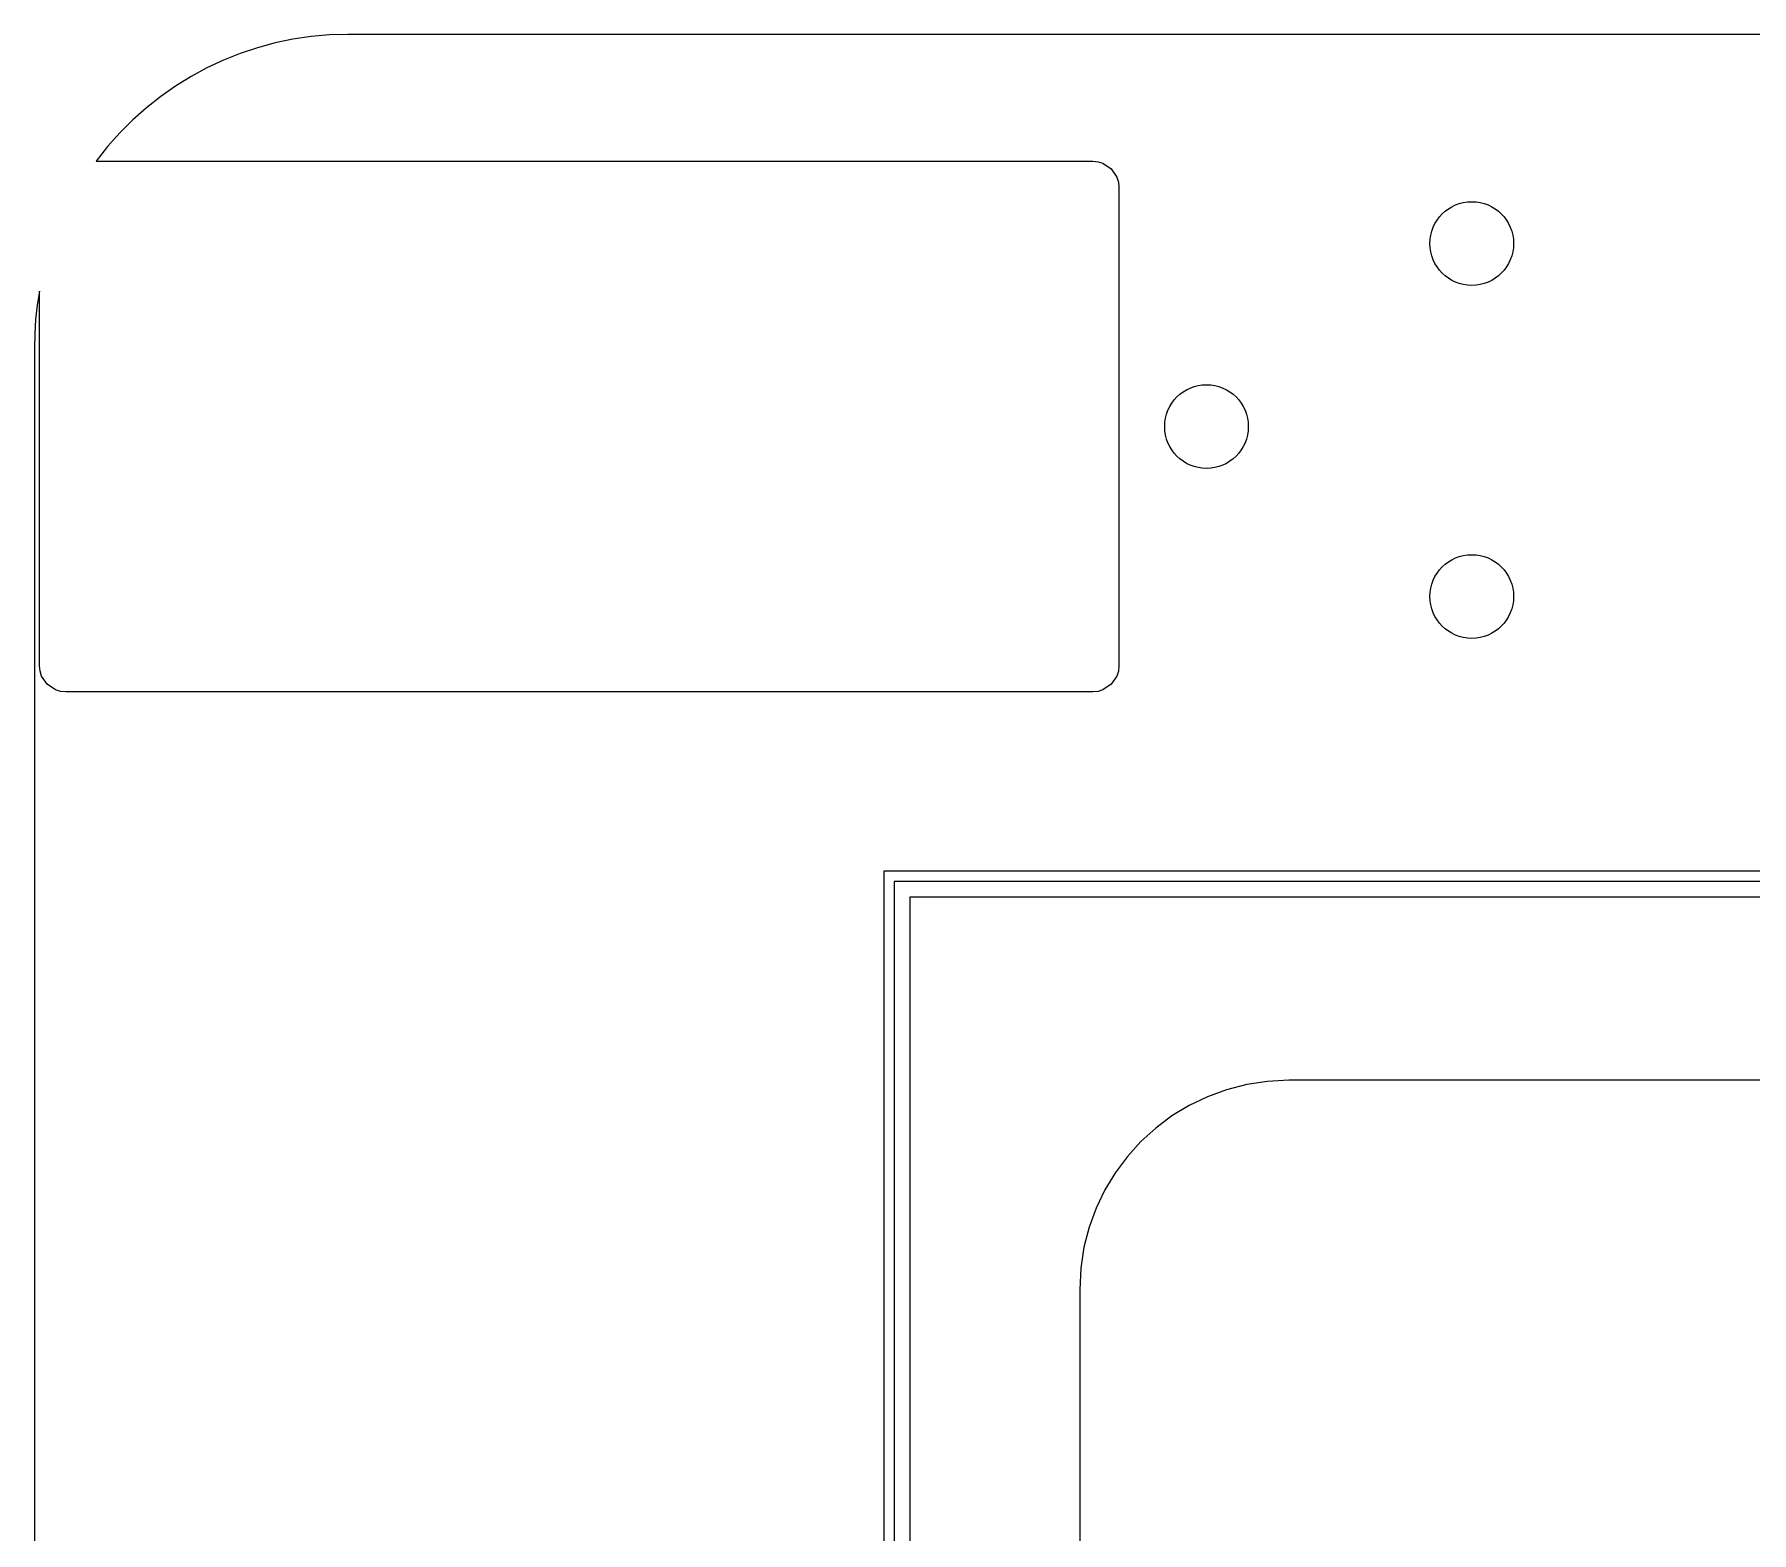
# Model space of a CAD drawing. Extents: x -140 to 139, y -60 to 60.
# Drawn here: x -140 to -74.3, y 2.7 to 60 of the extents above; entities that cross this region are included whole.
import ezdxf

# ---------------------------------------------------------------- set-up
doc = ezdxf.new("R2010")
doc.units = 0
doc.layers.add('CUT', color=1, linetype='Continuous')
doc.layers.add('ENGRAVE', color=5, linetype='Continuous')

msp = doc.modelspace()

# ---------------------------------------------------------------- linework, layer by layer
at = {"layer": 'CUT', "color": 1}
for points in [[(103, 60), (-128, 60), (-128.709, 59.979), (-129.412, 59.917), (-130.106, 59.814), (-130.79, 59.671), (-131.463, 59.49), (-132.122, 59.27), (-132.766, 59.013), (-133.394, 58.719), (-134.004, 58.39), (-134.595, 58.025), (-135.164, 57.627), (-135.711, 57.195), (-136.233, 56.731), (-136.729, 56.234), (-137.198, 55.707), (-137.637, 55.15), (-99.5, 55.15), (-99.298, 55.13), (-99.111, 55.071), (-98.793, 54.857), (-98.579, 54.539), (-98.52, 54.352), (-98.5, 54.15), (-98.5, 35.85), (-98.52, 35.648), (-98.579, 35.461), (-98.793, 35.143), (-99.111, 34.929), (-99.298, 34.87), (-99.5, 34.85), (-138.8, 34.85), (-139.002, 34.87), (-139.189, 34.929), (-139.507, 35.143), (-139.721, 35.461), (-139.78, 35.648), (-139.8, 35.85), (-139.8, 35.85), (-139.8, 50.182), (-139.887, 49.64), (-139.95, 49.095), (-139.987, 48.548), (-140, 48), (-140, -48)], [(-68, 20), (-92, 20), (-92.818, 19.959), (-93.612, 19.837), (-94.379, 19.64), (-95.114, 19.371), (-95.813, 19.034), (-96.473, 18.634), (-97.089, 18.173), (-97.657, 17.657), (-98.173, 17.089), (-98.634, 16.473), (-99.034, 15.813), (-99.371, 15.114), (-99.64, 14.379), (-99.837, 13.612), (-99.959, 12.818), (-100, 12), (-100, -12)]]:
    msp.add_lwpolyline(points, dxfattribs=at)
for centre in [(-85, 52), (-95.15, 45), (-85, 38.5)]:
    msp.add_circle(centre, 1.6, dxfattribs=at)
at = {"layer": 'ENGRAVE', "color": 5}
for points in [[(-42.5, 28), (-107.5, 28), (-107.5, -28), (-42.5, -28), (-42.5, 28)], [(-42.9, 27.6), (-107.1, 27.6), (-107.1, -27.6), (-42.9, -27.6), (-42.9, 27.6)]]:
    msp.add_lwpolyline(points, close=True, dxfattribs=at)
for points in [[(-43.5, 27), (-106.5, 27)], [(-106.5, 27), (-106.5, -27)]]:
    msp.add_lwpolyline(points, dxfattribs=at)

doc.saveas('drawing.dxf')
